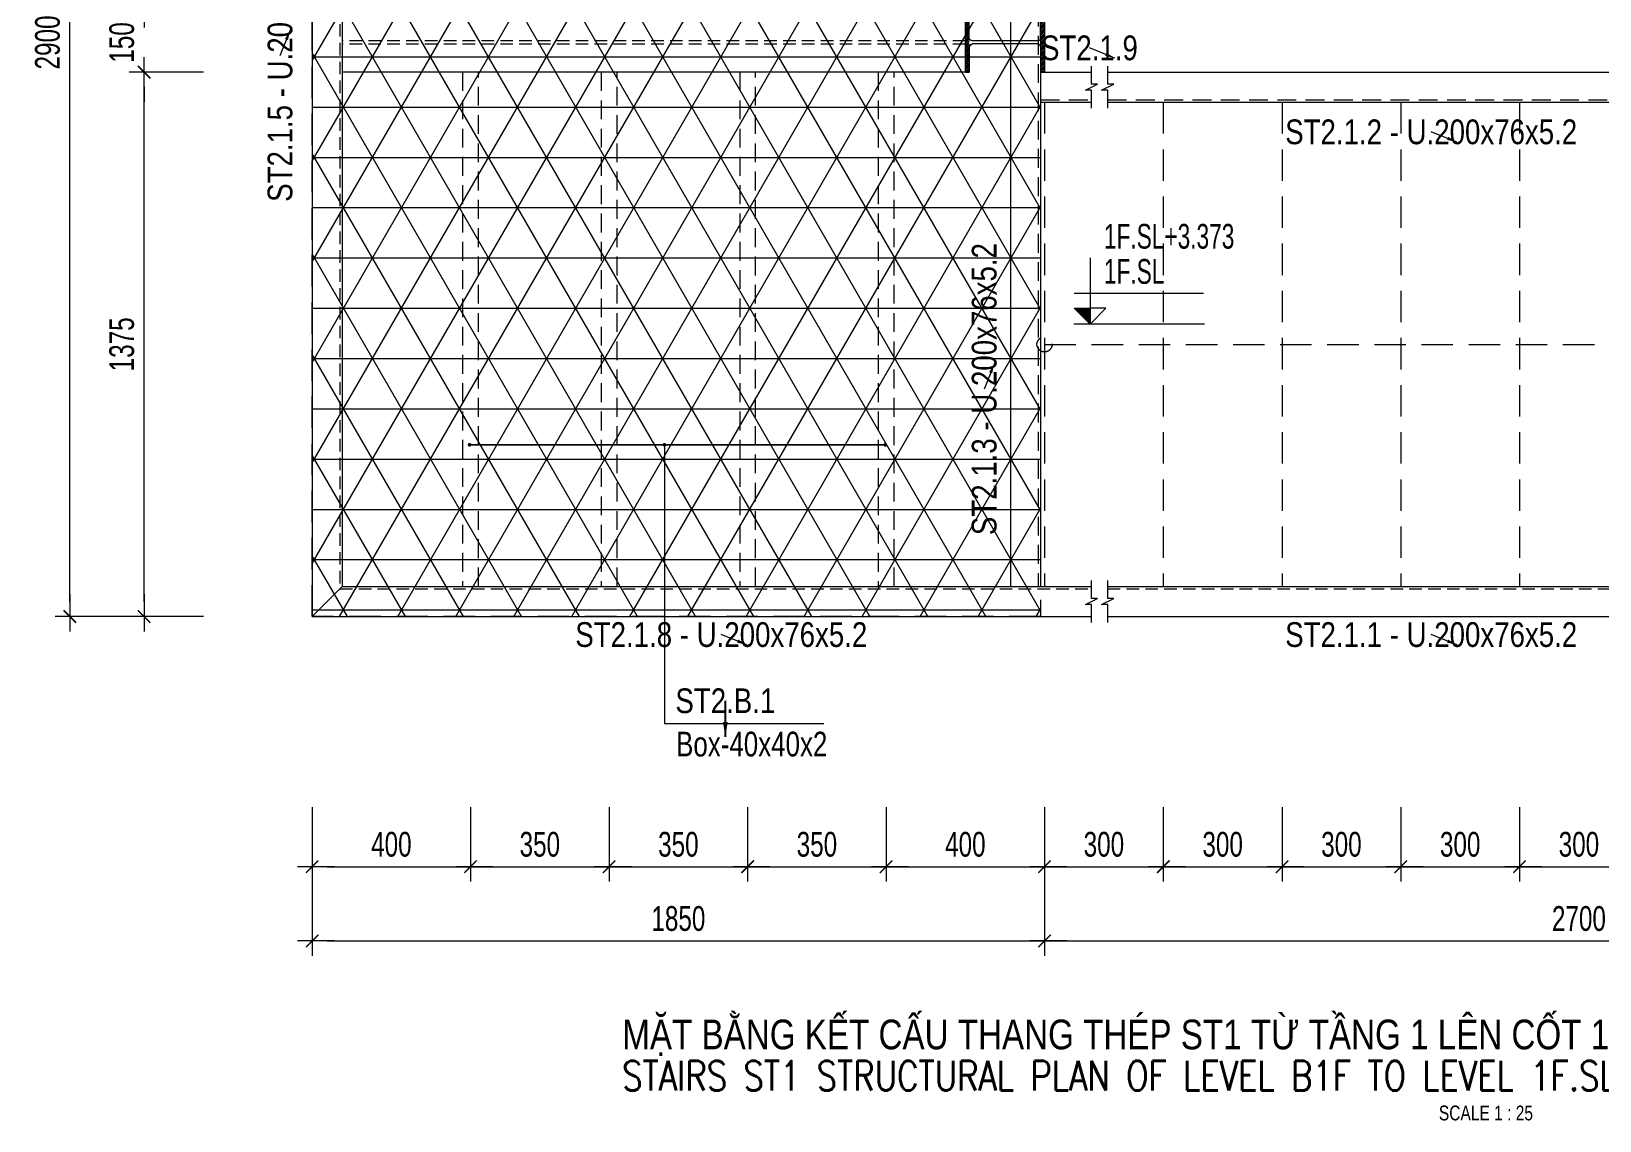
# Model space of a CAD drawing. Header units: millimetres. Extents: x 80771 to 163038, y -101774 to -59328.
# Drawn here: x 101838 to 105800, y -71819 to -69068 of the extents above; entities that cross this region are included whole.
import ezdxf
from ezdxf.enums import TextEntityAlignment as Align

# ---------------------------------------------------------------- set-up
doc = ezdxf.new("R2010")
doc.units = ezdxf.units.MM
doc.linetypes.add('HIDDEN2', pattern=[4.7625, 3.175, -1.5875])
for name, color, linetype, lineweight in [('$0$NDC_S_ANNO', 7, 'Continuous', 20), ('$0$NDC_S_DIM', 1, 'Continuous', 15), ('NDC_S-ANNO', 7, 'Continuous', 20), ('NDC_S-BEAM-NAME-VERT', 7, 'Continuous', 20), ('NDC_S-BEAM-STEL', 30, 'HIDDEN2', 18), ('NDC_S-COLS-STEL', 2, 'Continuous', 20), ('NDC_S-DIMS', 1, 'Continuous', 15), ('NDC_S-HIDN', 8, 'HIDDEN2', 13), ('NDC_S-TEXT-SYMB', 7, 'Continuous', 20), ('NDC_S-TEXT-VIE', 7, 'Continuous', 20), ('NDC_S_ANNO', 7, 'Continuous', 20), ('NDC_S_BEAM NAME', 7, 'Continuous', 9), ('NDC_S_CONTINUOUS', 3, 'Continuous', 20), ('NDC_S_DIM', 1, 'Continuous', 15), ('NDC_S_ENG TITLE', 3, 'Continuous', 20), ('NDC_S_HATCH MATERIAL', 8, 'Continuous', 13), ('NDC_S_TEXT SYMBOL', 7, 'Continuous', 20), ('NDC_S_VN TITLE', 6, 'Continuous', 35)]:
    doc.layers.add(name, color=color, linetype=linetype, lineweight=lineweight)
doc.styles.add('$0$ARIAL', font='arial.ttf', dxfattribs={"width": 0.8})
doc.styles.add('$0$NDC_DIM', font='', dxfattribs={"width": 0.75})
doc.styles.add('ARIAL', font='arial.ttf', dxfattribs={"width": 0.8})
doc.styles.add('NDC_ANNO', font='', dxfattribs={"width": 0.8})
doc.styles.add('NDC_ARIAL', font='arial.ttf', dxfattribs={"width": 0.85})
doc.styles.add('NDC_DIM', font='', dxfattribs={"width": 0.75})
doc.styles.add('NDC_EN TXT', font='romans.shx', dxfattribs={"width": 0.8})
doc.styles.add('NDC_VIE TXT', font='arial.ttf', dxfattribs={"width": 0.8})
doc.styles.get('$0$NDC_DIM').set_extended_font_data('Dotum')
doc.styles.get('NDC_ANNO').set_extended_font_data('Dotum')
doc.styles.get('NDC_DIM').set_extended_font_data('Dotum')
doc.dimstyles.new('$0$NDC_dim_iso', dxfattribs={"dimtxt": 2.5, "dimasz": 1, "dimexe": 1.5, "dimexo": 2.5, "dimgap": 1, "dimtad": 1, "dimdec": 0, "dimzin": 0, "dimdsep": 46, "dimtxsty": '$0$NDC_DIM', "dimblk": '$0$DIMMARK', "dimcen": 0.09, "dimdle": 1.2, "dimclrd": 1, "dimclre": 1, "dimclrt": 3, "dimadec": 0, "dimazin": 0, "dimtfac": 1, "dimtdec": 0, "dimtix": 1, "dimtofl": 0, "dimtmove": 0, "dimatfit": 3, "dimfxl": 8, "dimfxlon": 1, "dimtolj": 1, "dimtzin": 0, "dimarcsym": 0})
doc.dimstyles.new('NDC_dim_25', dxfattribs={"dimscale": 25, "dimtxt": 2.5, "dimasz": 1.5, "dimexe": 1.5, "dimexo": 2.5, "dimgap": 1, "dimtad": 1, "dimdec": 0, "dimrnd": 0.001, "dimzin": 0, "dimdsep": 46, "dimtxsty": 'NDC_DIM', "dimblk": 'DIMMARK', "dimcen": 0, "dimdle": 1.2, "dimclrd": 256, "dimclre": 256, "dimclrt": 3, "dimadec": 0, "dimazin": 0, "dimtfac": 1, "dimtdec": 0, "dimtix": 1, "dimtofl": 0, "dimtmove": 2, "dimatfit": 3, "dimfxl": 6, "dimfxlon": 1, "dimtolj": 1, "dimtzin": 0, "dimlwd": -1, "dimlwe": -1, "dimarcsym": 0})
doc.dimstyles.new('NDC_dim_iso', dxfattribs={"dimtxt": 2.5, "dimasz": 1.5, "dimexe": 1.5, "dimexo": 1.5, "dimgap": 1, "dimtad": 1, "dimdec": 0, "dimrnd": 0.001, "dimzin": 0, "dimdsep": 46, "dimtxsty": 'NDC_DIM', "dimblk": 'DIMMARK', "dimcen": 0, "dimdle": 1.2, "dimclrd": 256, "dimclre": 256, "dimclrt": 3, "dimadec": 0, "dimazin": 0, "dimtfac": 1, "dimtdec": 0, "dimtix": 1, "dimtofl": 0, "dimtmove": 2, "dimatfit": 3, "dimfxl": 6, "dimfxlon": 1, "dimtolj": 1, "dimtzin": 0, "dimlwd": -1, "dimlwe": -1, "dimarcsym": 0})

# ---------------------------------------------------------------- blocks, each defined once
blk = doc.blocks.new('DIMMARK')
at = {"layer": 'NDC_S_DIM', "color": 1}
blk.add_line((-1.5, 0), (1, 0), dxfattribs=at)
at = {"layer": 'NDC_S_DIM', "color": 2, "const_width": 0.1}
blk.add_lwpolyline([(-0.42, -0.42), (0.42, 0.42)], dxfattribs=at)
blk = doc.blocks.new('*D488')
at = {"layer": 'Defpoints', "color": 0, "transparency": 16777216}
for p in [(102547.2, -70546.4), (104397.2, -70546.4), (104397.2, -71365.7)]:
    blk.add_point(p, dxfattribs=at)
at = {"layer": 'NDC_S_DIM', "transparency": 16777216}
for p, q in [((102547.2, -71215.7), (102547.2, -71403.2)), ((104397.2, -71215.7), (104397.2, -71403.2)), ((102584.7, -71365.7), (104359.7, -71365.7))]:
    blk.add_line(p, q, dxfattribs=at)
at = {"layer": 'NDC_S_DIM', "transparency": 16777216, "xscale": 37.5, "yscale": 37.5, "zscale": 37.5, "rotation": 180}
blk.add_blockref('DIMMARK', (102547.2, -71365.7), dxfattribs=at)
at = {"layer": 'NDC_S_DIM', "transparency": 16777216, "xscale": 37.5, "yscale": 37.5, "zscale": 37.5}
blk.add_blockref('DIMMARK', (104397.2, -71365.7), dxfattribs=at)
at = {"layer": 'NDC_S_DIM', "color": 3, "transparency": 16777216, "insert": (103472.2, -71309.4), "char_height": 62.5, "attachment_point": 5, "style": 'NDC_DIM'}
blk.add_mtext('\\A1;1850', dxfattribs=at)
blk = doc.blocks.new('*D489')
at = {"layer": 'Defpoints', "color": 0, "transparency": 16777216}
for p in [(104397.2, -70546.4), (107097.2, -70546.4), (107097.2, -71365.7)]:
    blk.add_point(p, dxfattribs=at)
at = {"layer": 'NDC_S_DIM', "transparency": 16777216}
for p, q in [((104397.2, -71215.7), (104397.2, -71403.2)), ((107097.2, -71215.7), (107097.2, -71403.2)), ((104434.7, -71365.7), (107059.7, -71365.7))]:
    blk.add_line(p, q, dxfattribs=at)
at = {"layer": 'NDC_S_DIM', "transparency": 16777216, "xscale": 37.5, "yscale": 37.5, "zscale": 37.5, "rotation": 180}
blk.add_blockref('DIMMARK', (104397.2, -71365.7), dxfattribs=at)
at = {"layer": 'NDC_S_DIM', "transparency": 16777216, "xscale": 37.5, "yscale": 37.5, "zscale": 37.5}
blk.add_blockref('DIMMARK', (107097.2, -71365.7), dxfattribs=at)
at = {"layer": 'NDC_S_DIM', "color": 3, "transparency": 16777216, "insert": (105747.2, -71309.4), "char_height": 62.5, "attachment_point": 5, "style": 'NDC_DIM'}
blk.add_mtext('\\A1;2700', dxfattribs=at)
blk = doc.blocks.new('*D491')
at = {"layer": 'Defpoints', "color": 0, "transparency": 16777216}
for p in [(102547.2, -70546.4), (102947.2, -70546.4), (102947.2, -71178.2)]:
    blk.add_point(p, dxfattribs=at)
at = {"layer": 'NDC_S_DIM', "transparency": 16777216}
for p, q in [((102547.2, -71028.2), (102547.2, -71215.7)), ((102947.2, -71028.2), (102947.2, -71215.7)), ((102584.7, -71178.2), (102909.7, -71178.2))]:
    blk.add_line(p, q, dxfattribs=at)
at = {"layer": 'NDC_S_DIM', "transparency": 16777216, "xscale": 37.5, "yscale": 37.5, "zscale": 37.5, "rotation": 180}
blk.add_blockref('DIMMARK', (102547.2, -71178.2), dxfattribs=at)
at = {"layer": 'NDC_S_DIM', "transparency": 16777216, "xscale": 37.5, "yscale": 37.5, "zscale": 37.5}
blk.add_blockref('DIMMARK', (102947.2, -71178.2), dxfattribs=at)
at = {"layer": 'NDC_S_DIM', "color": 3, "transparency": 16777216, "insert": (102747.2, -71121.9), "char_height": 62.5, "attachment_point": 5, "style": 'NDC_DIM'}
blk.add_mtext('\\A1;400', dxfattribs=at)
blk = doc.blocks.new('*D492')
at = {"layer": 'Defpoints', "color": 0, "transparency": 16777216}
for p in [(102947.2, -70546.4), (103297.2, -70546.4), (103297.2, -71178.2)]:
    blk.add_point(p, dxfattribs=at)
at = {"layer": 'NDC_S_DIM', "transparency": 16777216}
for p, q in [((102947.2, -71028.2), (102947.2, -71215.7)), ((103297.2, -71028.2), (103297.2, -71215.7)), ((102984.7, -71178.2), (103259.7, -71178.2))]:
    blk.add_line(p, q, dxfattribs=at)
at = {"layer": 'NDC_S_DIM', "transparency": 16777216, "xscale": 37.5, "yscale": 37.5, "zscale": 37.5, "rotation": 180}
blk.add_blockref('DIMMARK', (102947.2, -71178.2), dxfattribs=at)
at = {"layer": 'NDC_S_DIM', "transparency": 16777216, "xscale": 37.5, "yscale": 37.5, "zscale": 37.5}
blk.add_blockref('DIMMARK', (103297.2, -71178.2), dxfattribs=at)
at = {"layer": 'NDC_S_DIM', "color": 3, "transparency": 16777216, "insert": (103122.2, -71121.9), "char_height": 62.5, "attachment_point": 5, "style": 'NDC_DIM'}
blk.add_mtext('\\A1;350', dxfattribs=at)
blk = doc.blocks.new('*D493')
at = {"layer": 'Defpoints', "color": 0, "transparency": 16777216}
for p in [(103297.2, -70546.4), (103647.2, -70546.4), (103647.2, -71178.2)]:
    blk.add_point(p, dxfattribs=at)
at = {"layer": 'NDC_S_DIM', "transparency": 16777216}
for p, q in [((103297.2, -71028.2), (103297.2, -71215.7)), ((103647.2, -71028.2), (103647.2, -71215.7)), ((103334.7, -71178.2), (103609.7, -71178.2))]:
    blk.add_line(p, q, dxfattribs=at)
at = {"layer": 'NDC_S_DIM', "transparency": 16777216, "xscale": 37.5, "yscale": 37.5, "zscale": 37.5, "rotation": 180}
blk.add_blockref('DIMMARK', (103297.2, -71178.2), dxfattribs=at)
at = {"layer": 'NDC_S_DIM', "transparency": 16777216, "xscale": 37.5, "yscale": 37.5, "zscale": 37.5}
blk.add_blockref('DIMMARK', (103647.2, -71178.2), dxfattribs=at)
at = {"layer": 'NDC_S_DIM', "color": 3, "transparency": 16777216, "insert": (103472.2, -71121.9), "char_height": 62.5, "attachment_point": 5, "style": 'NDC_DIM'}
blk.add_mtext('\\A1;350', dxfattribs=at)
blk = doc.blocks.new('*D494')
at = {"layer": 'Defpoints', "color": 0, "transparency": 16777216}
for p in [(103647.2, -70546.4), (103997.2, -70546.4), (103997.2, -71178.2)]:
    blk.add_point(p, dxfattribs=at)
at = {"layer": 'NDC_S_DIM', "transparency": 16777216}
for p, q in [((103647.2, -71028.2), (103647.2, -71215.7)), ((103997.2, -71028.2), (103997.2, -71215.7)), ((103684.7, -71178.2), (103959.7, -71178.2))]:
    blk.add_line(p, q, dxfattribs=at)
at = {"layer": 'NDC_S_DIM', "transparency": 16777216, "xscale": 37.5, "yscale": 37.5, "zscale": 37.5, "rotation": 180}
blk.add_blockref('DIMMARK', (103647.2, -71178.2), dxfattribs=at)
at = {"layer": 'NDC_S_DIM', "transparency": 16777216, "xscale": 37.5, "yscale": 37.5, "zscale": 37.5}
blk.add_blockref('DIMMARK', (103997.2, -71178.2), dxfattribs=at)
at = {"layer": 'NDC_S_DIM', "color": 3, "transparency": 16777216, "insert": (103822.2, -71121.9), "char_height": 62.5, "attachment_point": 5, "style": 'NDC_DIM'}
blk.add_mtext('\\A1;350', dxfattribs=at)
blk = doc.blocks.new('*D495')
at = {"layer": 'Defpoints', "color": 0, "transparency": 16777216}
for p in [(103997.2, -70546.4), (104397.2, -70546.4), (104397.2, -71178.2)]:
    blk.add_point(p, dxfattribs=at)
at = {"layer": 'NDC_S_DIM', "transparency": 16777216}
for p, q in [((103997.2, -71028.2), (103997.2, -71215.7)), ((104397.2, -71028.2), (104397.2, -71215.7)), ((104034.7, -71178.2), (104359.7, -71178.2))]:
    blk.add_line(p, q, dxfattribs=at)
at = {"layer": 'NDC_S_DIM', "transparency": 16777216, "xscale": 37.5, "yscale": 37.5, "zscale": 37.5, "rotation": 180}
blk.add_blockref('DIMMARK', (103997.2, -71178.2), dxfattribs=at)
at = {"layer": 'NDC_S_DIM', "transparency": 16777216, "xscale": 37.5, "yscale": 37.5, "zscale": 37.5}
blk.add_blockref('DIMMARK', (104397.2, -71178.2), dxfattribs=at)
at = {"layer": 'NDC_S_DIM', "color": 3, "transparency": 16777216, "insert": (104197.2, -71121.9), "char_height": 62.5, "attachment_point": 5, "style": 'NDC_DIM'}
blk.add_mtext('\\A1;400', dxfattribs=at)
blk = doc.blocks.new('*D496')
at = {"layer": 'Defpoints', "color": 0, "transparency": 16777216}
for p in [(104397.2, -70546.4), (104697.2, -70546.4), (104697.2, -71178.2)]:
    blk.add_point(p, dxfattribs=at)
at = {"layer": 'NDC_S_DIM', "transparency": 16777216}
for p, q in [((104397.2, -71028.2), (104397.2, -71215.7)), ((104697.2, -71028.2), (104697.2, -71215.7)), ((104434.7, -71178.2), (104659.7, -71178.2))]:
    blk.add_line(p, q, dxfattribs=at)
at = {"layer": 'NDC_S_DIM', "transparency": 16777216, "xscale": 37.5, "yscale": 37.5, "zscale": 37.5, "rotation": 180}
blk.add_blockref('DIMMARK', (104397.2, -71178.2), dxfattribs=at)
at = {"layer": 'NDC_S_DIM', "transparency": 16777216, "xscale": 37.5, "yscale": 37.5, "zscale": 37.5}
blk.add_blockref('DIMMARK', (104697.2, -71178.2), dxfattribs=at)
at = {"layer": 'NDC_S_DIM', "color": 3, "transparency": 16777216, "insert": (104547.2, -71121.9), "char_height": 62.5, "attachment_point": 5, "style": 'NDC_DIM'}
blk.add_mtext('\\A1;300', dxfattribs=at)
blk = doc.blocks.new('*D497')
at = {"layer": 'Defpoints', "color": 0, "transparency": 16777216}
for p in [(104697.2, -70546.4), (104997.2, -70546.4), (104997.2, -71178.2)]:
    blk.add_point(p, dxfattribs=at)
at = {"layer": 'NDC_S_DIM', "transparency": 16777216}
for p, q in [((104697.2, -71028.2), (104697.2, -71215.7)), ((104997.2, -71028.2), (104997.2, -71215.7)), ((104734.7, -71178.2), (104959.7, -71178.2))]:
    blk.add_line(p, q, dxfattribs=at)
at = {"layer": 'NDC_S_DIM', "transparency": 16777216, "xscale": 37.5, "yscale": 37.5, "zscale": 37.5, "rotation": 180}
blk.add_blockref('DIMMARK', (104697.2, -71178.2), dxfattribs=at)
at = {"layer": 'NDC_S_DIM', "transparency": 16777216, "xscale": 37.5, "yscale": 37.5, "zscale": 37.5}
blk.add_blockref('DIMMARK', (104997.2, -71178.2), dxfattribs=at)
at = {"layer": 'NDC_S_DIM', "color": 3, "transparency": 16777216, "insert": (104847.2, -71121.9), "char_height": 62.5, "attachment_point": 5, "style": 'NDC_DIM'}
blk.add_mtext('\\A1;300', dxfattribs=at)
blk = doc.blocks.new('*D498')
at = {"layer": 'Defpoints', "color": 0, "transparency": 16777216}
for p in [(104997.2, -70546.4), (105297.2, -70546.4), (105297.2, -71178.2)]:
    blk.add_point(p, dxfattribs=at)
at = {"layer": 'NDC_S_DIM', "transparency": 16777216}
for p, q in [((104997.2, -71028.2), (104997.2, -71215.7)), ((105297.2, -71028.2), (105297.2, -71215.7)), ((105034.7, -71178.2), (105259.7, -71178.2))]:
    blk.add_line(p, q, dxfattribs=at)
at = {"layer": 'NDC_S_DIM', "transparency": 16777216, "xscale": 37.5, "yscale": 37.5, "zscale": 37.5, "rotation": 180}
blk.add_blockref('DIMMARK', (104997.2, -71178.2), dxfattribs=at)
at = {"layer": 'NDC_S_DIM', "transparency": 16777216, "xscale": 37.5, "yscale": 37.5, "zscale": 37.5}
blk.add_blockref('DIMMARK', (105297.2, -71178.2), dxfattribs=at)
at = {"layer": 'NDC_S_DIM', "color": 3, "transparency": 16777216, "insert": (105147.2, -71121.9), "char_height": 62.5, "attachment_point": 5, "style": 'NDC_DIM'}
blk.add_mtext('\\A1;300', dxfattribs=at)
blk = doc.blocks.new('*D499')
at = {"layer": 'Defpoints', "color": 0, "transparency": 16777216}
for p in [(105297.2, -70546.4), (105597.2, -70546.4), (105597.2, -71178.2)]:
    blk.add_point(p, dxfattribs=at)
at = {"layer": 'NDC_S_DIM', "transparency": 16777216}
for p, q in [((105297.2, -71028.2), (105297.2, -71215.7)), ((105597.2, -71028.2), (105597.2, -71215.7)), ((105334.7, -71178.2), (105559.7, -71178.2))]:
    blk.add_line(p, q, dxfattribs=at)
at = {"layer": 'NDC_S_DIM', "transparency": 16777216, "xscale": 37.5, "yscale": 37.5, "zscale": 37.5, "rotation": 180}
blk.add_blockref('DIMMARK', (105297.2, -71178.2), dxfattribs=at)
at = {"layer": 'NDC_S_DIM', "transparency": 16777216, "xscale": 37.5, "yscale": 37.5, "zscale": 37.5}
blk.add_blockref('DIMMARK', (105597.2, -71178.2), dxfattribs=at)
at = {"layer": 'NDC_S_DIM', "color": 3, "transparency": 16777216, "insert": (105447.2, -71121.9), "char_height": 62.5, "attachment_point": 5, "style": 'NDC_DIM'}
blk.add_mtext('\\A1;300', dxfattribs=at)
blk = doc.blocks.new('*D500')
at = {"layer": 'Defpoints', "color": 0, "transparency": 16777216}
for p in [(105597.2, -70546.4), (105897.2, -70546.4), (105897.2, -71178.2)]:
    blk.add_point(p, dxfattribs=at)
at = {"layer": 'NDC_S_DIM', "transparency": 16777216}
for p, q in [((105597.2, -71028.2), (105597.2, -71215.7)), ((105897.2, -71028.2), (105897.2, -71215.7)), ((105634.7, -71178.2), (105859.7, -71178.2))]:
    blk.add_line(p, q, dxfattribs=at)
at = {"layer": 'NDC_S_DIM', "transparency": 16777216, "xscale": 37.5, "yscale": 37.5, "zscale": 37.5, "rotation": 180}
blk.add_blockref('DIMMARK', (105597.2, -71178.2), dxfattribs=at)
at = {"layer": 'NDC_S_DIM', "transparency": 16777216, "xscale": 37.5, "yscale": 37.5, "zscale": 37.5}
blk.add_blockref('DIMMARK', (105897.2, -71178.2), dxfattribs=at)
at = {"layer": 'NDC_S_DIM', "color": 3, "transparency": 16777216, "insert": (105747.2, -71121.9), "char_height": 62.5, "attachment_point": 5, "style": 'NDC_DIM'}
blk.add_mtext('\\A1;300', dxfattribs=at)
blk = doc.blocks.new('*D513')
at = {"layer": 'Defpoints', "color": 0, "transparency": 16777216}
for p in [(102122.5, -69171.4), (102547.2, -69171.4), (102547.2, -70546.4)]:
    blk.add_point(p, dxfattribs=at)
at = {"layer": 'NDC_S_DIM', "transparency": 16777216}
for p, q in [((102272.5, -69171.4), (102085, -69171.4)), ((102122.5, -70508.9), (102122.5, -69208.9)), ((102272.5, -70546.4), (102085, -70546.4))]:
    blk.add_line(p, q, dxfattribs=at)
at = {"layer": 'NDC_S_DIM', "transparency": 16777216, "xscale": 37.5, "yscale": 37.5, "zscale": 37.5}
for p, rotation in [((102122.5, -69171.4), 90), ((102122.5, -70546.4), 270)]:
    blk.add_blockref('DIMMARK', p, dxfattribs=dict(at, rotation=rotation))
at = {"layer": 'NDC_S_DIM', "color": 3, "transparency": 16777216, "insert": (102066.2, -69858.9), "char_height": 62.5, "attachment_point": 5, "rotation": 90, "style": 'NDC_DIM'}
blk.add_mtext('\\A1;1375', dxfattribs=at)
blk = doc.blocks.new('*D514')
at = {"layer": 'Defpoints', "color": 0, "transparency": 16777216}
for p in [(102122.5, -69021.4), (102547.2, -69021.4), (102547.2, -69171.4)]:
    blk.add_point(p, dxfattribs=at)
at = {"layer": 'NDC_S_DIM', "transparency": 16777216}
for p, q in [((102122.5, -68983.9), (102122.5, -68946.4)), ((102272.5, -69021.4), (102085, -69021.4)), ((102272.5, -69171.4), (102085, -69171.4)), ((102122.5, -69208.9), (102122.5, -69246.4))]:
    blk.add_line(p, q, dxfattribs=at)
at = {"layer": 'NDC_S_DIM', "transparency": 16777216, "xscale": 37.5, "yscale": 37.5, "zscale": 37.5}
for p, rotation in [((102122.5, -69021.4), 270), ((102122.5, -69171.4), 90)]:
    blk.add_blockref('DIMMARK', p, dxfattribs=dict(at, rotation=rotation))
at = {"layer": 'NDC_S_DIM', "color": 3, "transparency": 16777216, "insert": (102066.2, -69096.4), "char_height": 62.5, "attachment_point": 5, "rotation": 90, "style": 'NDC_DIM'}
blk.add_mtext('\\A1;150', dxfattribs=at)
blk = doc.blocks.new('*D516')
at = {"layer": 'Defpoints', "color": 0, "transparency": 16777216}
for p in [(101935, -67646.4), (102547.2, -67646.4), (102547.2, -70546.4)]:
    blk.add_point(p, dxfattribs=at)
at = {"layer": 'NDC_S_DIM', "transparency": 16777216}
for p, q in [((102085, -67646.4), (101897.5, -67646.4)), ((101935, -70508.9), (101935, -67683.9)), ((102085, -70546.4), (101897.5, -70546.4))]:
    blk.add_line(p, q, dxfattribs=at)
at = {"layer": 'NDC_S_DIM', "transparency": 16777216, "xscale": 37.5, "yscale": 37.5, "zscale": 37.5}
for p, rotation in [((101935, -67646.4), 90), ((101935, -70546.4), 270)]:
    blk.add_blockref('DIMMARK', p, dxfattribs=dict(at, rotation=rotation))
at = {"layer": 'NDC_S_DIM', "color": 3, "transparency": 16777216, "insert": (101878.7, -69096.4), "char_height": 62.5, "attachment_point": 5, "rotation": 90, "style": 'NDC_DIM'}
blk.add_mtext('\\A1;2900', dxfattribs=at)
blk = doc.blocks.new('kata_block_CT')
at = {"layer": 'NDC_S_ANNO'}
blk.add_hatch(color=3, dxfattribs=at).paths.add_polyline_path([(0, 1.6), (-1.61, 1.6), (0, 0)])
at = {"layer": 'NDC_S_ANNO', "ltscale": 50}
h = blk.add_hatch(dxfattribs=at)
h.set_pattern_fill('ANSI31', color=256, scale=1.406, style=0)
h.paths.add_polyline_path([(0, 1.6), (0, 0), (1.61, 1.6)])
for p, q in [((-1.59, 3.14), (11.47, 3.14)), ((11.56, 0), (-1.64, 0))]:
    blk.add_line(p, q, dxfattribs=at)
for points in [[(0, 6.69), (0, 0)], [(0, 0), (-1.61, 1.6), (0, 1.6)], [(0, 0), (1.61, 1.6), (0, 1.6)]]:
    blk.add_lwpolyline(points, dxfattribs=at)
at = {"layer": 'NDC_S_ANNO', "color": 8, "ltscale": 50}
blk.add_lwpolyline([(0, 0), (-1.61, 1.6), (0, 1.6)], dxfattribs=at)
at = {"layer": 'NDC_S_TEXT SYMBOL', "color": 3, "style": 'NDC_ANNO', "width": 0.8}
blk.add_attdef('CT', (1.41, 4.07), '', height=2.5, dxfattribs=at)
blk = doc.blocks.new('$0$DIMMARK')
at = {"layer": '$0$NDC_S_DIM', "color": 1}
blk.add_line((-1.5, 0), (1, 0), dxfattribs=at)
at = {"layer": '$0$NDC_S_DIM', "color": 2, "const_width": 0.1}
blk.add_lwpolyline([(-0.42, -0.42), (0.42, 0.42)], dxfattribs=at)
blk = doc.blocks.new('Drawing name_symbol')
at = {"layer": 'NDC_S_ENG TITLE', "style": 'NDC_EN TXT', "width": 0.8}
blk.add_attdef('SECTDET1', text='', height=5, dxfattribs=at).set_placement((0, 1.01), align=Align.CENTER)
at = {"layer": 'NDC_S_TEXT SYMBOL', "lineweight": 25, "style": 'NDC_ANNO', "width": 0.8}
blk.add_attdef('SSCALE', text='', height=2.5, dxfattribs=at).set_placement((0, -4), align=Align.CENTER)
at = {"layer": 'NDC_S_VN TITLE', "style": 'NDC_VIE TXT', "width": 0.8}
blk.add_attdef('SECTDET2', text='', height=5, dxfattribs=at).set_placement((0, 7.97), align=Align.CENTER)
blk = doc.blocks.new('*U99')
for p, q in [((0.65, 7.48), (-1.87, 7.48)), ((0.93, 7.2), (0.93, 0.67)), ((1.24, 7.2), (1.24, 0.67)), ((1.52, 7.48), (4.04, 7.48)), ((0.65, 0.39), (-1.87, 0.39)), ((1.52, 0.39), (4.04, 0.39))]:
    blk.add_line(p, q)
for points in [[(4.04, 7.48), (4.04, 7.87), (-1.87, 7.87), (-1.87, 7.48)], [(-1.87, 0.39), (-1.87, 0), (4.04, 0), (4.04, 0.39)]]:
    blk.add_lwpolyline(points)
for centre, start, end in [((0.65, 7.2), 360, 450), ((1.52, 7.2), 90, 180), ((0.65, 0.67), 270, 360), ((1.52, 0.67), 180, 270)]:
    blk.add_arc(centre, 0.276, start, end)
blk = doc.blocks.new('*U6')
at = {"layer": '$0$NDC_S_ANNO', "ltscale": 0.8, "style": '$0$ARIAL', "width": 0.8}
blk.add_attdef('TEN', text='', height=2.5, dxfattribs=at).set_placement((-2.58, 1.03), align=Align.MIDDLE_CENTER)
at = {"layer": '$0$NDC_S_ANNO', "ltscale": 0.8, "style": '$0$ARIAL', "width": 0.8, "flags": 1}
blk.add_attdef('CHU_THICH', text='', height=2.5, dxfattribs=at).set_placement((0, 0), align=Align.MIDDLE_CENTER)
at = {"layer": 'Defpoints'}
blk.add_leader([(0, 0), (-2.58, 1.03)], dimstyle='$0$NDC_dim_iso', override={"dimgap": 0.625, "dimtad": 0}, dxfattribs=at)
blk = doc.blocks.new('*U9')
at = {"layer": 'NDC_S-ANNO', "ltscale": 0.8, "style": 'ARIAL', "width": 0.8}
blk.add_attdef('TEN', text='', height=2.5, dxfattribs=at).set_placement((0, 3.63), align=Align.MIDDLE_CENTER)
at = {"layer": 'NDC_S-ANNO', "ltscale": 0.8, "style": 'ARIAL', "width": 0.8, "flags": 1}
blk.add_attdef('CHU_THICH', text='', height=2.5, dxfattribs=at).set_placement((0, 0), align=Align.MIDDLE_CENTER)
at = {"layer": 'Defpoints'}
blk.add_leader([(0, 0), (0, 3.63)], dimstyle='NDC_dim_iso', override={"dimgap": 0.625, "dimtad": 0}, dxfattribs=at)

msp = doc.modelspace()

# ---------------------------------------------------------------- hatches: boundary and pattern name
at = {"layer": 'NDC_S_HATCH MATERIAL'}
h = msp.add_hatch(dxfattribs=at)
h.set_pattern_fill('NET3', color=256, scale=40)
h.set_pattern_definition([(0, (164364.54, -24809.66), (0, 127), []), (60, (164364.54, -24809.66), (-109.98523, 63.5), []), (120, (164364.54, -24809.66), (-109.98523, -63.5), [])])
h.paths.add_polyline_path([(102547.2, -67646.4), (104387.2, -67646.4), (104387.2, -70546.4), (102547.2, -70546.4)])
h = msp.add_hatch(dxfattribs=at)
h.set_pattern_fill('ANSI31', color=256)
h.set_pattern_definition([(45, (163360.6646, -24254.0282), (-2.24506403, 2.24506403), [])])
edge = h.paths.add_edge_path()
edge.add_line((104207.2, -69171.4), (104197.2, -69171.4))
edge.add_line((104197.2, -69171.4), (104197.2, -69021.4))
edge.add_line((104197.2, -69021.4), (104207.2, -69021.4))
edge = h.paths.add_edge_path()
edge.add_line((104380.2, -69100.4), (104214.2, -69100.4))
edge = h.paths.add_edge_path()
edge.add_line((104380.2, -69092.4), (104214.2, -69092.4))
edge = h.paths.add_edge_path(flags=16)
edge.add_line((104207.2, -69107.4), (104207.2, -69171.4))
edge = h.paths.add_edge_path()
edge.add_line((104387.2, -69107.4), (104387.2, -69171.4))
edge = h.paths.add_edge_path(flags=16)
edge.add_line((104207.2, -69085.4), (104207.2, -69021.4))
edge = h.paths.add_edge_path()
edge.add_line((104387.2, -69085.4), (104387.2, -69021.4))
edge = h.paths.add_edge_path()
edge.add_line((104387.2, -69021.4), (104397.2, -69021.4))
edge.add_line((104397.2, -69021.4), (104397.2, -69171.4))
edge.add_line((104397.2, -69171.4), (104387.2, -69171.4))
edge = h.paths.add_edge_path()
edge.add_arc((104214.2, -69107.4), 7.01, 90, 180)
edge = h.paths.add_edge_path()
edge.add_arc((104214.2, -69085.4), 7.01, 180, 270)
edge = h.paths.add_edge_path()
edge.add_arc((104380.2, -69107.4), 7.01, 0, 90)
edge = h.paths.add_edge_path()
edge.add_arc((104380.2, -69085.4), 7.01, 270, 360)

# ---------------------------------------------------------------- linework, layer by layer
at = {"layer": 'NDC_S-BEAM-STEL', "ltscale": 15}
msp.add_line((104381.2, -67722.4), (104381.2, -70470.4), dxfattribs=at)
for points in [[(102967.2, -69171.4), (102927.2, -69171.4), (102927.2, -70470.4), (102967.2, -70470.4)], [(103317.2, -69171.4), (103277.2, -69171.4), (103277.2, -70470.4), (103317.2, -70470.4)], [(103667.2, -69171.4), (103627.2, -69171.4), (103627.2, -70470.4), (103667.2, -70470.4)], [(104017.2, -69171.4), (103977.2, -69171.4), (103977.2, -70470.4), (104017.2, -70470.4)]]:
    msp.add_lwpolyline(points, close=True, dxfattribs=at)
for points in [[(104387.2, -69241.4), (104515.6, -69241.4)], [(104556.7, -69241.4), (107107.2, -69241.4)]]:
    msp.add_lwpolyline(points, dxfattribs=at)
at = {"layer": 'NDC_S-HIDN', "ltscale": 10}
for p, q in [((104197.2, -69092.4), (102623.2, -69092.4)), ((104197.2, -69100.4), (102623.2, -69100.4))]:
    msp.add_line(p, q, dxfattribs=at)
at = {"layer": 'NDC_S-HIDN', "ltscale": 25}
for p, q in [((104397.2, -69247.4), (104397.2, -70470.4)), ((104697.2, -69247.4), (104697.2, -70470.4)), ((104997.2, -69247.4), (104997.2, -70470.4)), ((105297.2, -69247.4), (105297.2, -70470.4)), ((105597.2, -69247.4), (105597.2, -70470.4))]:
    msp.add_line(p, q, dxfattribs=at)
msp.add_lwpolyline([(102547.2, -67646.4), (104387.2, -67646.4), (104387.2, -70546.4), (102547.2, -70546.4)], close=True, dxfattribs=at)
at = {"layer": 'NDC_S-HIDN', "ltscale": 10}
msp.add_lwpolyline([(104556.7, -70476.4), (108877.2, -70476.4), (108877.2, -67716.4), (102617.2, -67716.4), (102617.2, -70476.4), (104515.6, -70476.4)], dxfattribs=at)
at = {"layer": 'NDC_S-HIDN', "ltscale": 25}
msp.add_lwpolyline([(104397.2, -69858.9), (107097.2, -69858.9)], dxfattribs=at)
msp.add_circle((104397.2, -69858.9), 19.2, dxfattribs=at)
at = {"layer": 'NDC_S_CONTINUOUS'}
for p, q in [((102547.2, -67646.4), (102547.2, -70546.4)), ((102623.2, -67722.4), (102623.2, -70470.4)), ((104311.2, -67722.4), (104311.2, -70470.4)), ((104387.2, -67722.4), (104387.2, -70470.4)), ((104197.2, -69171.4), (102623.2, -69171.4)), ((102547.2, -70546.4), (102623.2, -70470.4)), ((102623.2, -70470.4), (104515.6, -70470.4)), ((104556.7, -70470.4), (108871.2, -70470.4)), ((102547.2, -70546.4), (104515.6, -70546.4)), ((104556.7, -70546.4), (108947.2, -70546.4))]:
    msp.add_line(p, q, dxfattribs=at)
for points in [[(104207.2, -69021.4), (104197.2, -69021.4), (104197.2, -69171.4), (104207.2, -69171.4)], [(104387.2, -69171.4), (104515.6, -69171.4)], [(104556.7, -69171.4), (107107.2, -69171.4)], [(104387.2, -69247.4), (104515.6, -69247.4)], [(104556.7, -69247.4), (107107.2, -69247.4)]]:
    msp.add_lwpolyline(points, dxfattribs=at)
at = {"layer": 'NDC_S_HATCH MATERIAL'}
for points in [[(104515.6, -69262.6), (104515.6, -69217), (104500.4, -69217), (104530.8, -69201.8), (104515.6, -69201.8), (104515.6, -69156.2)], [(104556.7, -69262.6), (104556.7, -69217), (104541.5, -69217), (104571.9, -69201.8), (104556.7, -69201.8), (104556.7, -69156.2)], [(104515.6, -70561.6), (104515.6, -70516), (104500.4, -70516), (104530.8, -70500.8), (104515.6, -70500.8), (104515.6, -70455.2)], [(104556.7, -70561.6), (104556.7, -70516), (104541.5, -70516), (104571.9, -70500.8), (104556.7, -70500.8), (104556.7, -70455.2)]]:
    msp.add_lwpolyline(points, dxfattribs=at)

# ---------------------------------------------------------------- block references
at = {"layer": 'NDC_S-ANNO'}
ref = msp.add_blockref('kata_block_CT', (104512.1, -69807.8), dxfattribs=dict(at, xscale=25, yscale=25, zscale=25))
ref.add_attrib('CT', '1F.SL', (104547.3, -69706), dxfattribs={"layer": 'NDC_S-TEXT-SYMB', "color": 3, "height": 62.5, "style": 'NDC_ANNO', "width": 0.7})
at = {"layer": 'NDC_S-BEAM-NAME-VERT', "xscale": 24.99999999999998, "yscale": 24.99999999999998, "zscale": 24.99999999999998}
msp.add_blockref('*U9', (103590.9, -70849.8), dxfattribs=at).add_auto_attribs({'TEN': 'ST2.B.1'})
at = {"layer": 'NDC_S-COLS-STEL', "xscale": -25.40000000000001, "yscale": 25.40000000000001, "zscale": 25.4, "rotation": 270}
msp.add_blockref('*U99', (104197.2, -69123.9), dxfattribs=at)
at = {"layer": 'NDC_S_ANNO', "xscale": 15, "yscale": 15, "zscale": 15}
msp.add_blockref('Drawing name_symbol', (105512.3, -71758.9), dxfattribs=at).add_auto_attribs({'SECTDET1': 'STAIRS ST1 STRUCTURAL PLAN OF LEVEL B1F TO LEVEL 1F.SL+3.373, LEVEL 1F.SL+3.373 TO 1F.SL+6.707', 'SECTDET2': 'MẶT BẰNG KẾT CẤU THANG THÉP ST1 TỪ TẦNG 1 LÊN CỐT 1F.SL+3.373, CỐT 1F.SL+3.373 ÐẾN 1F.SL+6.707', 'SSCALE': 'SCALE 1 : 25'})
at = {"layer": 'NDC_S_BEAM NAME', "xscale": 25, "yscale": 25, "zscale": 25, "rotation": 90}
for p, values in [((102491.5, -69065.6), {'TEN': 'ST2.1.5 - U.200x76x5.2'}), ((104270.4, -69907.4), {'TEN': 'ST2.1.3 - U.200x76x5.2'})]:
    msp.add_blockref('*U6', p, dxfattribs=at).add_auto_attribs(values)
at = {"layer": 'NDC_S_BEAM NAME', "xscale": 25, "yscale": 25, "zscale": 25}
for p, values in [((104575.2, -69135.8), {'TEN': 'ST2.1.9'}), ((105438.5, -69347.9), {'TEN': 'ST2.1.2 - U.200x76x5.2'}), ((103645.1, -70617.6), {'TEN': 'ST2.1.8 - U.200x76x5.2'}), ((105438.5, -70617.6), {'TEN': 'ST2.1.1 - U.200x76x5.2'})]:
    msp.add_blockref('*U6', p, dxfattribs=at).add_auto_attribs(values)

# ---------------------------------------------------------------- texts
at = {"layer": 'NDC_S-TEXT-SYMB', "color": 3, "style": 'NDC_ANNO', "width": 0.7}
msp.add_text('1F.SL+3.373', height=62.5, dxfattribs=at).set_placement((104547.3, -69617.2))
at = {"layer": 'NDC_S-TEXT-VIE', "style": 'NDC_ARIAL', "width": 0.75}
msp.add_text('Box-40x40x2', height=62.5, dxfattribs=at).set_placement((103466.4, -70868.4), align=Align.MIDDLE_LEFT)

# ---------------------------------------------------------------- dimensions: what is measured, and where the dimension line sits
at = {"layer": 'NDC_S_DIM'}
for base, p1, p2, picture, middle in [((101935, -67646.4), (102547.2, -70546.4), (102547.2, -67646.4), '*D516', (101878.7, -69096.4)), ((102122.5, -69021.4), (102547.2, -69171.4), (102547.2, -69021.4), '*D514', (102066.2, -69096.4)), ((102122.5, -69171.4), (102547.2, -70546.4), (102547.2, -69171.4), '*D513', (102066.2, -69858.9))]:
    dim = msp.add_linear_dim(base=base, p1=p1, p2=p2, angle=90, dimstyle='NDC_dim_25', dxfattribs=at)
    dim.commit()
    dim.dimension.update_dxf_attribs({"geometry": picture, "text_midpoint": middle})
for base, p1, p2, picture, middle in [((104397.2, -71365.7), (102547.2, -70546.4), (104397.2, -70546.4), '*D488', (103472.2, -71309.4)), ((102947.2, -71178.2), (102547.2, -70546.4), (102947.2, -70546.4), '*D491', (102747.2, -71121.9)), ((103297.2, -71178.2), (102947.2, -70546.4), (103297.2, -70546.4), '*D492', (103122.2, -71121.9)), ((103647.2, -71178.2), (103297.2, -70546.4), (103647.2, -70546.4), '*D493', (103472.2, -71121.9)), ((103997.2, -71178.2), (103647.2, -70546.4), (103997.2, -70546.4), '*D494', (103822.2, -71121.9)), ((104397.2, -71178.2), (103997.2, -70546.4), (104397.2, -70546.4), '*D495', (104197.2, -71121.9)), ((107097.2, -71365.7), (104397.2, -70546.4), (107097.2, -70546.4), '*D489', (105747.2, -71309.4)), ((104697.2, -71178.2), (104397.2, -70546.4), (104697.2, -70546.4), '*D496', (104547.2, -71121.9)), ((104997.2, -71178.2), (104697.2, -70546.4), (104997.2, -70546.4), '*D497', (104847.2, -71121.9)), ((105297.2, -71178.2), (104997.2, -70546.4), (105297.2, -70546.4), '*D498', (105147.2, -71121.9)), ((105597.2, -71178.2), (105297.2, -70546.4), (105597.2, -70546.4), '*D499', (105447.2, -71121.9)), ((105897.2, -71178.2), (105597.2, -70546.4), (105897.2, -70546.4), '*D500', (105747.2, -71121.9))]:
    dim = msp.add_linear_dim(base=base, p1=p1, p2=p2, dimstyle='NDC_dim_25', dxfattribs=at)
    dim.commit()
    dim.dimension.update_dxf_attribs({"geometry": picture, "text_midpoint": middle})

# ---------------------------------------------------------------- leaders
at = {"layer": 'NDC_S-DIMS', "linetype": 'Continuous'}
for points, override in [([(102944.8, -70112.6), (103994.8, -70112.6)], {"dimtad": 0, "dimldrblk": 'DotSmall'}), ([(103994.8, -70112.6), (102944.8, -70112.6)], {"dimtad": 0, "dimldrblk": 'DotSmall'}), ([(103437.1, -70112.6), (103437.1, -70816.7), (103839.3, -70816.7)], {"dimgap": 1, "dimtad": 0, "dimldrblk": 'DotSmall'})]:
    msp.add_leader(points, dimstyle='NDC_dim_25', override=override, dxfattribs=at)

doc.saveas('drawing.dxf')
